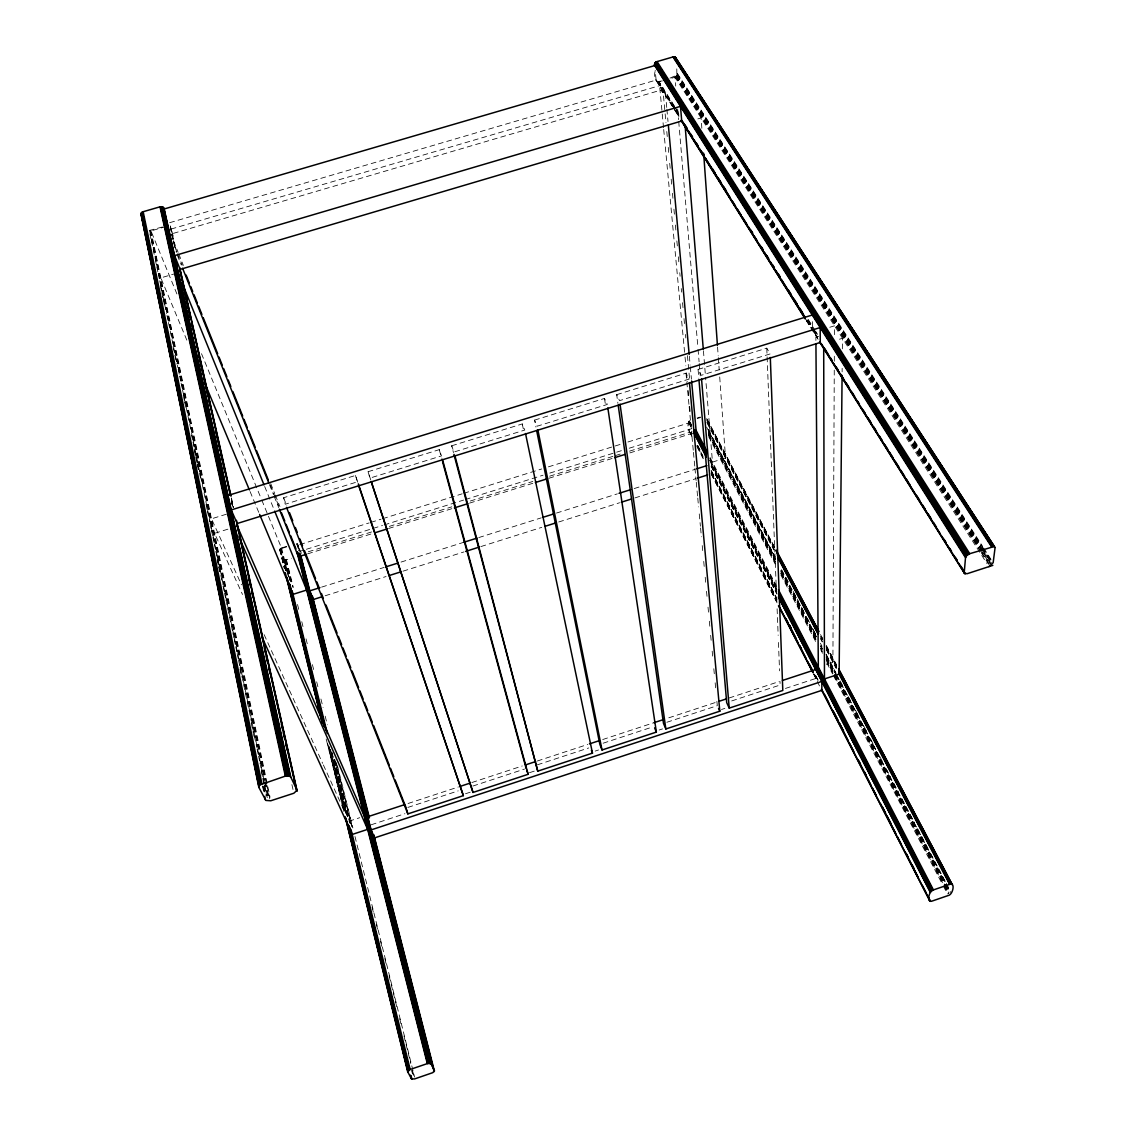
<?xml version="1.0" encoding="UTF-8"?>
<svg xmlns="http://www.w3.org/2000/svg" width="1136" height="1136" viewBox="0 0 1136 1136"><rect width="100%" height="100%" fill="white"/><g stroke="black" fill="none" stroke-linecap="round" stroke-linejoin="round"><path stroke-width="0.75" stroke-dasharray="5 3.75" d="M834.264 370.08L832.901 662.245L826.412 664.375M834.307 361.234L834.335 354.148M834.42 334.666L834.463 325.819L829.394 327.395M842.117 371.855L842.159 368.32M842.344 348.88L842.458 338.272L837.772 339.735M669.942 78.128L676.857 75.061L676.772 66.825M691.625 432.859C687.294 433.782 686.74 421.939 690.134 420.263M286.556 546.345L280.947 548.148L279.783 550.264L283.83 559.523L285.803 559.949L291.398 558.245M371.216 824.779L404.899 813.703M465.519 793.752L470.574 792.09M529.504 772.693L534.559 771.032M595.179 751.081L598.544 749.973M659.164 730.022L662.529 728.9M721.474 709.503L724.839 708.395M785.459 688.444L815.776 678.476L815.747 675.494M348.951 821.243L359.7 817.707M408.037 803.507L458.419 786.95M471.852 782.534L522.248 765.976M537.356 761.006L587.752 744.449M602.719 739.536L653.938 722.695M668.806 717.81L717.412 701.849M729.142 697.987L779.111 681.572M407.867 807.426L458.191 790.883M472.86 786.055L524.491 769.072M537.399 764.826L588.675 747.971M603.131 743.214L652.391 727.026M666.846 722.269L717.299 705.683L716.631 698.64M731.698 700.94L780.12 685.022L779.992 681.472M725.535 457.993L712.471 462.111L705.57 377.28M321.63 587.113L384.153 567.404M401.036 562.079L463.559 542.355M478.767 537.569L541.276 517.846M556.484 513.06L617.317 493.876M634.2 488.551L695.033 469.367M325.152 595.775L386.07 576.52M402.996 571.181L463.928 551.94M480.855 546.586L541.773 527.345M558.699 521.992L619.617 502.751M634.854 497.937L695.786 478.696M697.106 418.02L700.287 417.026M286.684 546.885L281.685 548.447L261.479 499.343M697.362 418.517L700.543 417.523M299.776 544.598L369.129 522.915M370.819 522.39L380.972 519.209M382.662 518.683L462.167 493.819M463.857 493.294L541.659 468.969M548.432 466.853L621.165 444.105M627.938 441.989L688.828 422.947L689.722 432.305L628.961 451.333M299.052 549.781L299.691 551.386L382.491 525.471M384.181 524.931L463.616 500.067M465.306 499.542L543.051 475.203M549.81 473.087L622.471 450.339M629.23 448.223L691.767 428.655L688.572 422.45M308.325 551.769L372.452 531.676M389.321 526.394L451.773 506.841M470.332 501.019L532.77 481.465M549.654 476.183L613.781 456.09M615.471 455.564L620.526 453.974M307.615 553.857L371.713 533.778M388.583 528.496L452.682 508.417M469.551 503.12L533.65 483.041M548.844 478.284L612.943 458.206M629.813 452.923L693.911 432.83M227.91 529.163L214.548 533.324L242.522 594.511M226.419 514.196L211.495 518.811L241.471 584.77M355.483 475.459L357.4 481.834L285.25 504.228L283.602 497.738L355.483 475.459L357.755 482.189M368.05 471.71L439.277 449.643L441.492 455.891L370.009 478.071L368.05 471.71L370.805 480.13M451.688 445.795L522.262 423.927L524.789 430.047L453.946 452.029L451.688 445.795L453.477 452.625M534.559 420.107L604.494 398.438L607.32 404.444L537.129 426.213L534.559 420.107L535.951 427.051M616.692 394.661L686.002 373.19L689.112 379.069L619.546 400.653L616.692 394.661L617.927 403.408M698.072 369.441L766.772 348.156L770.165 353.921L701.224 375.306L698.072 369.441L698.839 378.26M666.733 107.409L665.284 91.519L662.728 87.415L659.846 88.267L662.402 92.357L665.284 91.519L674.614 106.386M176.449 273.251L160.829 277.88L187.397 341.496M697.859 118.911L701.097 117.945L701.863 128.524M169.647 222.699L656.111 80.074L655.188 70.404M149.199 230.494L162.491 226.973M655.046 71.54C653.583 76.581 655.799 84.746 662.075 80.443M165.941 226.547L150.96 230.935L177.244 294.764M662.373 80.926L658.923 81.366M671.83 78.157L674.983 77.234L675.721 86.066M171.082 229.06L659.604 85.654M301.438 553.331L296.78 543.675L298.541 550.534M677.312 73.286L982.612 546.359M983.563 547.85L991.245 559.75M677.269 73.996L982.399 547.083M983.35 548.574L991.032 560.474M677.17 74.365L981.234 545.976M982.2 547.467L990.819 560.857M677.042 74.72L980.979 546.359M981.93 547.836L991.515 562.718M676.857 75.061L981.618 548.219M982.583 549.71L990.251 561.61M676.63 75.388L983.18 551.556M984.131 553.047L991.799 564.947M676.36 75.7L981.788 550.378M982.739 551.869L991.387 565.302M676.076 75.984L979.417 547.722M980.382 549.213L989.981 564.138M675.75 76.226L980.865 551.003M981.831 552.494L990.464 565.927M675.395 76.439L980.382 551.272M981.334 552.763L989.967 566.197M674.67 76.751L987.042 563.626M675.551 107.877L678.348 112.336M808.307 319.571L814.895 330.079M817.593 334.367L815.847 331.584L815.904 340.459M674.33 106.642L658.553 81.451M675.267 108.133L679.03 114.14M808.008 319.898L812.709 327.409M813.646 328.915L818.36 336.426M658.17 81.494L678.859 114.523M807.682 320.153L812.396 327.651M813.333 329.156L818.034 336.668M657.815 81.494L678.49 114.509M807.27 320.167L811.97 327.679M812.907 329.184L817.608 336.682M657.46 81.437L675.309 109.965M676.261 111.47L679.072 115.971M806.872 320.139L813.461 330.647M814.398 332.152L818.161 338.159M657.133 81.338L674.983 109.865M675.92 111.371L678.732 115.872M806.517 320.068L813.092 330.576M814.029 332.081L817.792 338.088M655.813 79.591L672.796 106.727M673.336 107.608L678.916 116.525M806.177 319.94L817.65 338.301M655.969 80.244L679.101 117.051M806.248 320.551L818.105 339.295M706.762 418.602L775.405 548.901M820.547 634.555L822.549 638.389L820.575 635.18M826.341 645.546L836.607 665.071M706.805 419.156L774.624 547.609M826.355 646.143L836.465 665.014M707.387 420.647L774.156 547.453M826.099 646.086L835.982 664.872M707.132 420.604L773.886 547.424M820.859 636.671L822.507 639.809M826.639 647.634L836.522 666.42M706.848 420.59L773.588 547.424M820.561 636.685L822.208 639.809M826.326 647.634L836.21 666.434M707.373 422.166L774.099 549.015M826.823 649.238L836.707 668.039M707.075 422.223L773.786 549.086M820.732 638.347L822.365 641.485M826.483 649.309L836.366 668.11M706.961 422.677L773.886 549.994M820.604 638.858L822.237 641.982M826.341 649.778L836.011 668.181M708.367 429.55L775.079 556.81M785.8 577.244L789.918 585.097M793.212 591.373L798.154 600.802M801.448 607.093L803.919 611.807M807.213 618.083L809.684 622.798M812.978 629.088L815.449 633.803M820.391 643.232L822.038 646.37M826.156 654.222L836.039 673.08M840.157 680.933L843.452 687.223M848.393 696.638L850.864 701.352M855.806 710.781L859.1 717.072M864.042 726.5L866.512 731.215M870.63 739.067L874.748 746.92M879.69 756.349L882.161 761.063M886.279 768.916L890.397 776.768M893.691 783.059L898.633 792.488M901.927 798.764L914.281 822.336M917.576 828.613L929.944 852.185M930.767 853.761L945.592 882.033M946.416 883.609L949.71 889.9M708.324 430.019L775.008 557.265M781.596 569.832L809.599 623.238M812.893 629.529L815.35 634.243M826.057 654.663L835.94 673.52M836.763 675.082L945.436 882.459M946.26 884.021L950.378 891.874M706.592 427.108L774.922 557.492M781.497 570.059L816.898 637.623M826.767 656.466L835.826 673.747M836.65 675.324L945.294 882.686M946.118 884.248L950.236 892.101M708.949 432.063L775.604 559.31M781.355 570.3L816.741 637.85M820.859 645.702L822.507 648.841M826.625 656.707L834.846 672.413M835.67 673.989L945.109 882.913M945.933 884.475L950.051 892.342M708.793 432.305L775.434 559.537M781.185 570.542L816.557 638.091M820.675 645.944L822.322 649.082M826.426 656.935L834.648 672.64M835.471 674.216L944.882 883.141M945.706 884.717L949 890.993M708.608 432.532L775.221 559.778M780.972 570.769L816.33 638.318M820.448 646.171L822.095 649.309M826.199 657.162L834.42 672.881M835.244 674.443L944.612 883.368M945.436 884.944L948.73 891.235M708.395 432.745L774.979 559.991M780.73 570.982L816.898 640.108M826.767 658.965L834.165 673.094M834.988 674.67L948.418 891.448M708.978 434.52L775.533 561.766M781.284 572.757L816.628 640.321M820.732 648.173L822.379 651.311M826.483 659.164L833.881 673.307M834.704 674.869L948.915 893.237M708.722 434.705L775.249 561.951M781 572.956L816.315 640.505M820.433 648.358L822.066 651.51M826.17 659.363L943.633 884.021M944.456 885.583L948.56 893.436M708.438 434.861L774.951 562.121M780.688 573.126L816.827 642.252M820.93 650.104L822.563 653.243M826.681 661.109L943.263 884.206M944.087 885.768L948.191 893.634M708.665 436.678L775.135 563.953M780.872 574.958L816.159 642.522M826.823 662.955L832.56 673.946M833.384 675.522L942.511 884.504M943.334 886.08L947.438 893.933M710.128 457.581L776.797 586.645M709.673 458.12L776.413 587.44M710.199 459.853L776.91 589.186M709.929 460.037L776.612 589.371M689.353 420.817L691.796 425.546M709.673 460.25L776.342 589.584M689.14 421.03L691.568 425.759M711.079 463.616L776.91 591.387M688.956 421.257L691.384 426M711.704 465.433L776.697 591.615M688.799 421.499L691.242 426.241M711.548 465.675L776.513 591.856M688.686 421.74L691.938 428.059M711.42 465.916L776.371 592.097M688.615 421.996L691.852 428.3M711.335 466.158L777.081 593.901M711.051 466.143L776.754 593.858M711.349 470.616L776.896 598.317M711.037 470.702L776.555 598.416M697.802 445.525L700.216 450.254M711.548 472.335L777.038 600.049M815.861 675.735L818.289 680.464M697.504 445.539L699.932 450.268M700.742 451.844L703.17 456.587M711.25 472.349L776.726 600.078M815.534 675.778L817.963 680.507M697.22 445.525L702.886 456.573M711.775 473.925L776.428 600.092M814.427 674.216L817.65 680.521M696.964 445.482L702.616 456.53M711.505 473.882L776.967 601.64M814.143 674.188L817.366 680.507M690.262 432.788L691.867 435.954M697.532 446.988L703.184 458.035M711.264 473.811L776.712 601.583M813.873 674.145L817.111 680.45M689.467 431.808L693.272 439.007M696.865 446.42L704.703 461.571M711.051 473.712L777.109 602.96M813.348 673.747L816.883 680.379M817.295 681.444L819.667 686.286M264.134 634.641L322.624 763.321M323.362 764.94L344.563 811.587M231.304 503.021L233.278 507.565M250.09 491.576L258.937 512.79M201.498 353.694L260.797 497.71M264.674 486.478L274.017 509.496M177.301 255.131L181.263 264.958M269.473 484.646L273.435 494.487M274.088 496.12L278.703 507.593M173.524 240.818L178.111 252.306M178.778 253.939L183.365 265.426M270.723 483.581L274.656 493.436M275.324 495.069L279.91 506.557M174.944 247.179L176.918 252.093M177.571 253.74L182.186 265.213M270.311 484.958L279.513 507.906M283.602 497.738L286.868 505.989M439.277 449.643L441.592 458.163M297.944 544.584L299.691 551.386M297.518 544.03L299.833 552.849M297.305 543.888L299.052 550.733M297.05 543.761L298.811 550.619M286.457 559.807L293.258 587.298M297.518 604.48L298.796 609.634M301.778 621.676L303.056 626.831M306.038 638.858L307.316 644.013M312.414 664.631L314.118 671.504M316.674 681.827L318.378 688.7M320.934 699.009L323.064 707.6M325.194 716.191L327.31 724.782M337.534 766.033L352.856 827.903M354.986 836.494L414.583 1077.084M286.13 559.892L292.932 587.383M336.327 762.696L352.487 828.002M372.054 907.068L373.758 913.94M376.314 924.25L378.018 931.122M380.56 941.446L382.264 948.319M384.82 958.628L386.524 965.501M389.08 975.81L390.77 982.683M391.196 984.401L395.03 999.879M395.456 1001.597L396.734 1006.752M399.702 1018.779L400.98 1023.934M403.962 1035.975L407.796 1051.439M408.222 1053.157L410.763 1063.466M412.467 1070.339L414.171 1077.212M285.803 559.949L291.753 584.003M335.972 762.767L351.691 826.369M412.056 1070.453L412.908 1073.889M285.477 559.977L291.427 584.032M334.765 759.373L351.322 826.426M411.658 1070.524L412.496 1073.96M285.164 559.963L290.262 580.595M334.41 759.402L350.967 826.454M284.852 559.934L289.95 580.567M334.069 759.388L349.774 823.004M281.558 547.907L287.138 570.556M287.536 571.905L288.814 577.344M331.996 752.486L348.596 819.539M284.284 559.778L286.84 570.102M287.252 571.82L288.53 576.989M331.769 752.401L348.298 819.482M283.83 559.523L286.797 571.564M331.272 752.188L346.949 815.833M280.947 548.148L286.613 571.408M330.533 749.575L346.75 815.705M280.677 548.319L286.357 571.025M330.235 749.746L346.068 813.646M280.422 548.489L285.931 570.883M329.113 746.494L345.614 813.646M280.209 548.688L285.718 571.081M328.858 746.693L345.358 813.845M280.024 548.901L284.54 568.071M327.651 743.682L344.123 810.834M279.783 549.355L284.426 568.298M327.523 743.91L343.995 811.061M279.726 549.597L284.341 568.753M326.174 738.968L343.881 811.487M172.061 231.531L173.112 236.203L172.118 233.732L662.16 89.744L662.402 92.357M170.357 225.879L176.321 252.405M231.432 497.88L233.547 507.352M170.386 226.959L171.55 232.156M171.934 233.888L175.043 247.719M231.318 498.576L233.263 507.224M170.272 227.299L171.437 232.482M171.82 234.215L172.984 239.412M173.382 241.13L174.93 248.06M231.559 500.635L233.107 507.565M171.664 234.541L172.828 239.724M231.346 500.962L232.127 504.427M291.909 784.607L293.443 791.522M522.262 423.927L523.71 430.842M150.847 230.381L270.041 797.287M150.449 230.48L266.577 783.584M266.946 785.317L270.212 800.923M150.023 230.537L265.284 780.233M265.654 781.966L268.92 797.571M149.611 230.537L264.716 780.304M265.086 782.037L268.352 797.657M149.924 233.973L151.017 239.171M151.372 240.903L154.993 258.255M155.362 259.988L156.456 265.185M156.811 266.917L157.904 272.129M158.259 273.861L159.352 279.058M159.707 280.805L160.801 286.002M161.17 287.735L166.609 313.749M166.964 315.496L168.057 320.693M168.412 322.425L177.855 367.524M178.21 369.257L179.303 374.468M179.658 376.201L180.752 381.398M181.107 383.13L182.2 388.342M182.569 390.074L264.163 780.333M264.532 782.065L267.798 797.685M160.389 285.931L161.468 291.128M161.837 292.861L162.917 298.072M163.286 299.805L164.365 305.002M173.07 346.636L176.691 363.989M183.208 395.214L184.302 400.412M184.657 402.158L185.75 407.355M191.544 435.116L192.623 440.314M192.992 442.046L194.071 447.257M194.441 448.99L195.52 454.187M195.889 455.934L201.328 481.948M206.028 504.498L207.121 509.709M207.476 511.441L209.649 521.85M210.018 523.582L211.097 528.78M211.466 530.526L212.546 535.723M212.915 537.456L213.994 542.667M214.363 544.4L215.457 549.597M215.812 551.343L216.905 556.541M217.26 558.273L222.699 584.302M223.054 586.034L224.147 591.231M224.502 592.964L225.595 598.175M225.95 599.907L231.034 624.189M231.389 625.936L232.482 631.133M232.837 632.866L233.931 638.077M234.286 639.809L235.379 645.007M235.734 646.753L236.828 651.95M237.183 653.683L238.276 658.894M238.631 660.627L239.724 665.824M240.079 667.556L256.75 747.36M257.105 749.093L258.199 754.304M258.554 756.036L259.647 761.234M260.002 762.966L261.095 768.177M261.465 769.91L264.361 783.783M264.716 785.53L267.258 797.671M194.37 450.623L195.449 455.834M195.818 457.567L196.897 462.764M197.266 464.51L198.346 469.708M217.161 559.92L218.254 565.132M218.609 566.864L219.702 572.075M239.966 669.218L241.045 674.429M251.184 723.007L254.436 738.613M261.308 771.585L262.402 776.783M262.757 778.529L263.85 783.726M264.205 785.459L266.378 795.867M264.092 787.092L265.909 795.768M263.666 786.95L265.114 793.894M263.282 786.765L264.731 793.709M262.97 786.538L264.404 793.482M262.515 785.998L263.595 791.21M604.494 398.438L605.559 405.453M686.002 373.19L688.984 404.856M689.154 406.603L690.475 420.689M690.631 422.436L691.796 434.761M691.966 436.522L693.287 450.594M693.457 452.355L694.778 466.427M694.948 468.188L696.098 480.5M696.269 482.26L697.589 496.333M697.76 498.093L698.583 506.883M699.251 513.926L700.415 526.238M700.571 527.999L701.409 536.788M702.233 545.592L702.886 552.621M703.724 561.425L704.377 568.454M705.215 577.258L705.712 582.527M706.535 591.331L707.203 598.36M708.026 607.164L708.523 612.432M709.347 621.236L710.014 628.265M710.682 635.308L711.335 642.351M712.173 651.141L712.826 658.184M713.82 668.735L714.317 674.017M715.155 682.807L715.652 688.089M663.523 127.715L659.235 81.849L662.728 87.415L665 112.123M663.694 129.476L684.866 355.256M685.036 357.016L685.86 365.835M686.513 372.892L687.351 381.71M688.175 390.528L688.672 395.825M689.666 406.404L690.163 411.686M666.889 109.17L668.011 121.524M689.353 356.264L690.148 365.082M690.319 366.857L691.441 379.211M665.156 113.884L665.98 122.716M666.789 131.535L667.443 138.592M668.252 147.41L668.905 154.468M669.715 163.3L670.197 168.597M671.177 179.176L671.66 184.472M672.469 193.29L673.123 200.348M673.932 209.18L674.429 214.463M675.395 225.056L675.892 230.352M676.857 240.931L677.354 246.228M678.32 256.821L678.817 262.104M679.782 272.697L680.109 276.233M681.245 288.572L681.572 292.108M682.551 302.701L683.034 307.984M684.014 318.577L684.497 323.874M685.477 334.453L685.803 337.988M687.422 355.625L689.708 380.333M677.681 109.042L678.575 119.649M678.717 121.41L697.902 347.602M698.044 349.377L699.094 361.745M699.251 363.506L700.287 375.888M703.425 350.754L705.428 375.505M717.554 346.991L718.193 355.809M718.321 357.57L719.202 369.896M719.713 376.953L725.563 458.348M766.772 348.156L774.851 552.039M774.922 553.814L776.754 599.922M777.109 608.782L778.16 635.379M778.444 642.465L779.566 670.836M812.354 321.658L812.396 326.643"/><path stroke-width="1.5" d="M290.745 777.024L288.7 775.774L285.917 775.916L259.576 785.019L258.852 787.39L265.852 800.426L270.78 800.766L293.841 793.24L297.064 790.258L290.745 777.024L164.067 208.428L160.403 206.709L143.164 211.722L141.304 213.099L141.134 215.13M949.639 884.362L933.437 889.914C928.794 890.496 926.223 903.518 932.244 901.018L948.262 895.509C952.863 894.912 955.717 881.877 949.639 884.362L839.121 674.117L842.088 375.391M676.105 58.745L675.096 57.112L673.364 56.843L657.062 61.585L655.089 62.963L654.421 65.093L965.515 557.648L964.18 573.14L967.091 573.723L992.836 565.359M345.145 816.656L407.696 1071.802L411.544 1078.916L414.597 1078.93L432.731 1072.668L434.435 1070.68L431.055 1063.793L300.87 555.973L300.231 554.382L297.788 555.135L279.357 509.24M965.515 557.648L966.878 555.376L969.746 553.686L994.114 546.53L995.022 548.063L993.162 562.718L988.959 566.623M431.055 1063.793L427.732 1063.466L410.167 1069.473L407.696 1071.802M286.556 507.522L407.838 813.901L463.346 795.64L358.323 483.865M371.117 481.423L473.016 792.445L528.141 774.298L442.429 459.313M453.931 454.343L537.754 771.145L592.481 753.125L525.514 433.526M536.646 430.516L599.836 744.307L602.023 749.987L656.367 732.095L607.845 407.952M618.183 405.154L663.481 723.376L665.852 728.971L719.812 711.207L689.438 382.605M698.981 380.02L726.685 702.588L729.227 708.111L782.803 690.475L770.307 357.457M839.121 674.117L824.466 678.93L823.699 347.644M367.723 816.756L404.672 804.615M460.094 786.396L470.176 783.087M525.599 764.869L535.681 761.56M589.428 743.895L599.425 740.615M653.938 722.695L663.85 719.443M719.088 701.295L725.79 699.094M782.434 680.478L815.691 669.544M319.94 587.653L309.801 590.848L313.309 599.51L321.758 596.84M385.842 566.864L397.671 563.144M463.559 542.355L477.077 538.095M542.965 517.32L553.104 514.125M619.006 493.336L630.821 489.616M696.723 468.827L706.862 465.632M389.463 575.455L401.306 571.72M465.618 551.4L479.151 547.126M545.152 526.28L555.319 523.071M621.321 502.211L631.474 499.016M697.476 478.157L707.629 474.947M691.597 380.972L696.084 430.388L693.755 431.126L693.911 432.83L706.351 457.013M300.87 555.973L305.925 554.396M375.093 532.727L386.893 529.021M454.372 507.877L467.862 503.66M535.34 482.516L547.154 478.81M614.633 457.666L624.743 454.499M228.009 495.466L812.283 315.027M820.263 342.476L237.183 523.511L231.233 509.922L820.192 327.551L820.263 342.476L964.933 573.708M164.18 208.981L654.734 65.576M675.608 57.538L994.98 547.41M675.096 57.112L994.426 546.686M674.798 56.97L994.057 546.572M674.457 56.857L993.347 546.359M674.102 56.814L992.907 546.359M673.747 56.8L992.438 546.402M673.364 56.843L991.941 546.487M672.981 56.928L991.43 546.643M657.062 61.585L969.746 553.686M656.324 61.884L968.724 554.112M655.983 62.111L968.213 554.382M655.657 62.352L967.744 554.68M655.358 62.65L967.29 555.021M655.089 62.963L966.878 555.376M654.861 63.289L966.509 555.745M654.691 63.644L966.196 556.143M654.549 63.999L965.927 556.526M654.45 64.369L965.728 556.91M685.065 125.017L686.953 128.027M690.716 134.034L692.591 137.03M696.354 143.037L698.228 146.033M701.991 152.039L703.866 155.05M712.329 168.554L715.155 173.055M717.966 177.557L720.792 182.072M723.618 186.574L726.429 191.075M750.868 230.097L752.756 233.107M761.205 246.611L763.094 249.622M766.857 255.628L768.731 258.625M772.494 264.631L774.369 267.627M778.132 273.634L780.006 276.644M788.469 290.149L791.295 294.65M794.107 299.151L796.932 303.667M799.758 308.168L802.57 312.67M682.835 121.978L686.584 127.985M688.473 130.981L692.236 136.987M694.11 139.984L697.873 145.99M699.748 149.001L703.511 155.007M705.385 158.003L729.823 197.039M732.635 201.541L735.461 206.042M737.335 209.052L741.098 215.059M742.972 218.055L746.735 224.062M748.61 227.058L752.373 233.065M754.247 236.075L757.073 240.576M759.885 245.078L762.71 249.579M764.585 252.59L768.348 258.596M770.222 261.592L773.985 267.599M775.874 270.595L779.623 276.602M781.511 279.612L804.998 317.143M824.736 348.667L828.499 354.673M830.373 357.684L832.248 360.68M836.011 366.687L837.885 369.683M840.711 374.184L843.523 378.7M846.348 383.201L849.16 387.703M851.986 392.204L854.812 396.705M857.623 401.221L859.498 404.217M863.261 410.224L865.149 413.22M867.961 417.736L870.787 422.237M873.598 426.738L876.424 431.24M879.236 435.741L882.061 440.243M884.873 444.758L887.699 449.26M889.573 452.256L893.336 458.262M895.211 461.273L898.974 467.265M900.848 470.276L904.611 476.282M906.485 479.278L910.248 485.285M916.823 495.793L919.649 500.294M922.46 504.81L925.286 509.311M928.112 513.813L930.924 518.314M933.749 522.816L936.561 527.317M944.087 539.33L945.961 542.341M949.724 548.347L951.599 551.343M955.362 557.35L957.236 560.346M960.999 566.353L962.874 569.363M681.557 120.373L803.692 315.567M821.541 344.094L826.241 351.592M828.116 354.602L831.879 360.609M833.753 363.605L853.491 395.143M855.365 398.14L859.128 404.146M861.003 407.157L907.976 482.218M909.865 485.228L934.289 524.264M937.101 528.765L939.926 533.267M941.801 536.277L945.564 542.284M947.438 545.28L951.201 551.287M953.076 554.297L956.839 560.304M958.713 563.3L961.539 567.801M963.413 570.812L965.288 573.808M681.245 120.231L805.239 318.449M681.33 120.799L805.31 319.046M819.539 341.851L964.62 573.566M776.144 550.065L818.9 631.403M838.751 669.104L952.394 884.859M776.058 550.648L818.332 630.579M838.709 669.629L951.897 884.149M777.464 553.715L818.673 631.999M839.277 671.135L951.386 884.064M777.18 553.686L818.389 631.971M838.993 671.12L951.088 884.064M777.706 555.248L818.09 631.985M838.68 671.135L950.747 884.092M777.393 555.277L818.587 633.59M839.177 672.739L950.392 884.149M777.904 556.91L818.261 633.647M838.837 672.81L950.023 884.248M777.99 557.79L818.147 634.186M696.084 430.388L706.237 450.026M778.43 589.797L933.437 889.914M695.019 429.72L706.407 451.801M778.856 592.168L932.67 890.226M694.735 429.891L706.123 451.972M778.529 592.339L932.301 890.425M694.465 430.075L705.854 452.156M779.055 594.1L931.946 890.624M694.224 430.274L706.422 453.931M778.785 594.313L931.619 890.837M694.011 430.501L706.209 454.159M778.529 594.54L931.307 891.078M693.826 430.729L706.01 454.386M779.126 596.343L931.037 891.306M693.67 430.97L705.854 454.627M778.941 596.585L930.81 891.547M693.556 431.211L705.74 454.869M778.799 596.826L930.625 891.774M693.485 431.453L705.655 455.11M778.7 597.067L930.483 892.001M778.373 597.011L930.341 892.427M789.662 625.311L791.281 628.464M786.126 619.006L787.745 622.173M789.364 625.325L795.825 637.935M799.872 645.83L801.491 648.983M809.57 664.745L812.808 671.064M833.824 712.059L837.857 719.954M839.476 723.107L843.523 730.988M858.873 760.95L860.492 764.102M864.539 771.997L866.143 775.15M882.317 806.688L885.54 812.993M887.159 816.159L891.206 824.04M906.556 854.002L908.175 857.155M912.222 865.05L913.841 868.202M785.047 617.416L797.969 642.649M799.588 645.802L806.049 658.426M807.668 661.578L812.524 671.035M824.637 694.692L828.684 702.588M832.716 710.469L848.081 740.445M849.7 743.597L853.732 751.478M857.779 759.359L870.701 784.607M872.32 787.759L876.367 795.64M880.4 803.535L895.75 833.497M897.369 836.65L901.416 844.545M905.449 852.426L918.385 877.659M922.418 885.54L926.465 893.436M928.084 896.588L930.498 901.317M779.949 607.888L813.078 672.569M821.953 689.921L930.228 901.288M778.458 605.8L812.851 672.484M821.285 689.438L930.001 901.231M261.663 636.387L352.217 834.449L367.652 829.365L238.872 536.788M718.548 708.438L719.812 711.207M237.069 525.641L364.301 816.202M205.119 383.911L249.409 489.943M259.619 514.409L293.003 594.355L306.677 590.038L274.685 511.143M654.62 727.878L656.367 732.095M182.016 282.651L264.006 484.831M182.569 268.238L268.82 482.999M186.119 275.054L189.414 283.262M190.734 286.542L192.708 291.455M194.015 294.735L197.309 302.929M198.615 306.209L201.91 314.416M203.23 317.697L217.7 353.765M219.007 357.045L222.301 365.252M223.607 368.533L226.902 376.726M228.222 380.006L230.849 386.567M232.823 391.48L242.692 416.074M243.999 419.354L247.293 427.562M248.614 430.842L255.188 447.243M256.495 450.523L268.337 480.031M281.487 512.833L284.781 521.026M286.102 524.307L289.382 532.514M290.702 535.794L295.956 548.901M289.467 512.592L292.733 520.842M295.346 527.445L297.291 532.386M299.904 538.989L302.517 545.592M304.462 550.548L315.552 578.593M316.859 581.902L318.818 586.843M321.417 593.446L323.377 598.402M325.989 605.005L337.065 633.05M338.372 636.359L341.638 644.609M342.944 647.903L346.196 656.154M347.502 659.462L350.768 667.712M352.075 671.007L358.593 687.507M359.899 690.816L363.151 699.066M364.457 702.36L367.723 710.611M369.03 713.919L372.281 722.169M373.588 725.464L389.236 765.068M390.543 768.376L393.809 776.626M395.101 779.921L406.191 807.98M591.402 750.271L592.481 753.125M526.65 769.967L528.141 774.298M358.536 485.2L463.346 795.64M371.358 481.806L473.016 792.445M406.603 809.457L407.838 813.901M442.529 461.571L526.167 768.532M454.854 455.451L537.754 771.145M312.428 596.13L369.456 817.963M373.744 834.605L434.435 1071.234M312.897 598.899L368.405 815.634M374.269 837.743L434.165 1071.66M313.082 601.058L317.938 619.972M318.818 623.408L325.876 650.9M326.756 654.336L336.029 690.418M336.909 693.855L339.55 704.164M340.431 707.6L347.488 735.091M348.369 738.528L355.44 766.019M356.321 769.455L357.641 774.61M358.522 778.046L365.579 805.538M366.459 808.974L368.22 815.847M374.397 839.902L375.732 845.056M377.933 853.647L379.254 858.802M380.134 862.238L387.191 889.729M388.072 893.166L389.407 898.32M390.287 901.757L392.928 912.066M393.809 915.502L397.344 929.248M398.225 932.684L400.866 942.994M401.761 946.43L407.483 968.767M409.698 977.358L411.019 982.512M411.899 985.963L416.756 1004.863M417.636 1008.299L418.957 1013.454M419.837 1016.89L422.493 1027.2M423.373 1030.636L424.694 1035.791M425.574 1039.227L426.895 1044.382M427.789 1047.818L429.11 1052.973M431.311 1061.564L432.631 1066.718M316.419 615.016L317.739 620.171M319.954 628.762L321.275 633.916M322.155 637.353L323.476 642.507M327.892 659.689L329.213 664.844M330.093 668.28L331.414 673.435M333.615 682.026L334.935 687.195M338.031 699.222L339.352 704.377M341.553 712.968L342.873 718.122M343.754 721.559L345.088 726.713M345.969 730.15L347.289 735.304M351.691 752.486L353.026 757.641M353.907 761.077L355.227 766.232M359.629 783.414L360.95 788.569M363.165 797.16L364.486 802.314M381.242 867.606L382.562 872.76M383.443 876.197L384.763 881.351M394.902 920.87L396.223 926.025M405.055 960.389L406.376 965.543M412.979 991.316L414.313 996.471M300.145 554.311L430.785 1063.495M299.932 554.169L430.331 1063.296M299.691 554.056L430.033 1063.239M299.421 553.956L429.706 1063.211M299.123 553.899L429.351 1063.197M298.811 553.857L428.968 1063.225M298.484 553.857L428.556 1063.282M297.717 552.167L428.144 1063.353M297.334 551.982L427.732 1063.466M297.007 552.082L427.321 1063.594M292.165 590.947L327.338 733.572M350.996 829.493L410.167 1069.473M410.905 1075.593L412.013 1079.115M289.85 584.302L325.876 730.647M349.618 827.051L409.372 1069.8M289.566 584.472L324.726 727.367M348.866 825.503L409.017 1069.984M410.423 1075.196L411.275 1078.632M288.899 582.924L324.03 725.833M348.582 825.702L408.69 1070.183M288.672 583.137L323.788 726.032M347.9 824.182L408.392 1070.396M287.223 578.181L322.567 723.021M346.239 819.439L407.938 1070.822M286.542 576.903L322.454 723.249M345.685 817.948L407.781 1071.035M285.278 572.629L321.531 720.025M179.772 267.798L231.034 496.162M236.458 520.302L297.021 790.585M180.084 270.212L230.537 495.111M236.757 522.787L296.908 790.94M179.971 270.553L190.834 318.989M191.615 322.439L230.395 495.452M236.984 524.86L238.546 531.776M239.313 535.241L250.957 587.142M251.723 590.592L253.285 597.522M254.052 600.972L268.025 663.254M268.792 666.718L270.354 673.634M271.121 677.099L285.093 739.38M285.86 742.845L296.723 791.281M182.513 282.978L188.335 308.935M189.101 312.386L190.649 319.315M191.43 322.766L192.978 329.696M198.402 353.907L203.06 374.667M203.827 378.132L205.389 385.047M206.156 388.512L207.703 395.427M208.484 398.892L210.032 405.808M215.457 430.033L220.114 450.793M220.881 454.258L222.443 461.173M223.21 464.638L224.758 471.554M248.401 577.088L250.729 587.468M251.51 590.933L253.058 597.848M264.305 648.031L265.455 653.214M266.236 656.679L267.784 663.594M268.565 667.059L270.112 673.975M281.359 724.143L282.523 729.34M283.29 732.805L284.838 739.721M285.619 743.185L287.167 750.101M163.698 207.817L290.305 776.47M163.442 207.533L289.992 776.229M163.158 207.292L289.609 776.044M162.817 207.079L289.183 775.888M162.462 206.908L288.7 775.774M162.065 206.78L288.189 775.718M161.667 206.695L287.635 775.703M161.241 206.653L287.067 775.718M160.829 206.667L286.499 775.803M160.403 206.709L285.917 775.916M160.006 206.809L285.349 776.073M264.688 796.421L265.398 799.886M143.164 211.722L261.919 783.698M142.412 212.049L260.854 784.124M142.071 212.262L260.385 784.394M141.773 212.517L259.945 784.692M141.517 212.787L259.576 785.019M141.304 213.099L259.249 785.345M141.148 213.426L259.008 785.7M141.034 213.753L258.823 786.041M140.978 214.108L258.852 787.39M537.825 429.678L602.023 749.987M620.043 404.16L665.852 728.971M668.337 125.045L689.183 354.503M701.523 378.828L729.227 708.111M685.164 126.295L703.269 348.993M703.638 153.19L717.427 345.23M815.932 344.009L818.318 667.045M821.811 681.444L371.103 829.905L374.582 837.885L821.853 690.347L821.811 681.444M680.492 106.358L174.575 255.628L180.127 269.388L681.714 120.998L680.492 106.358"/></g></svg>
